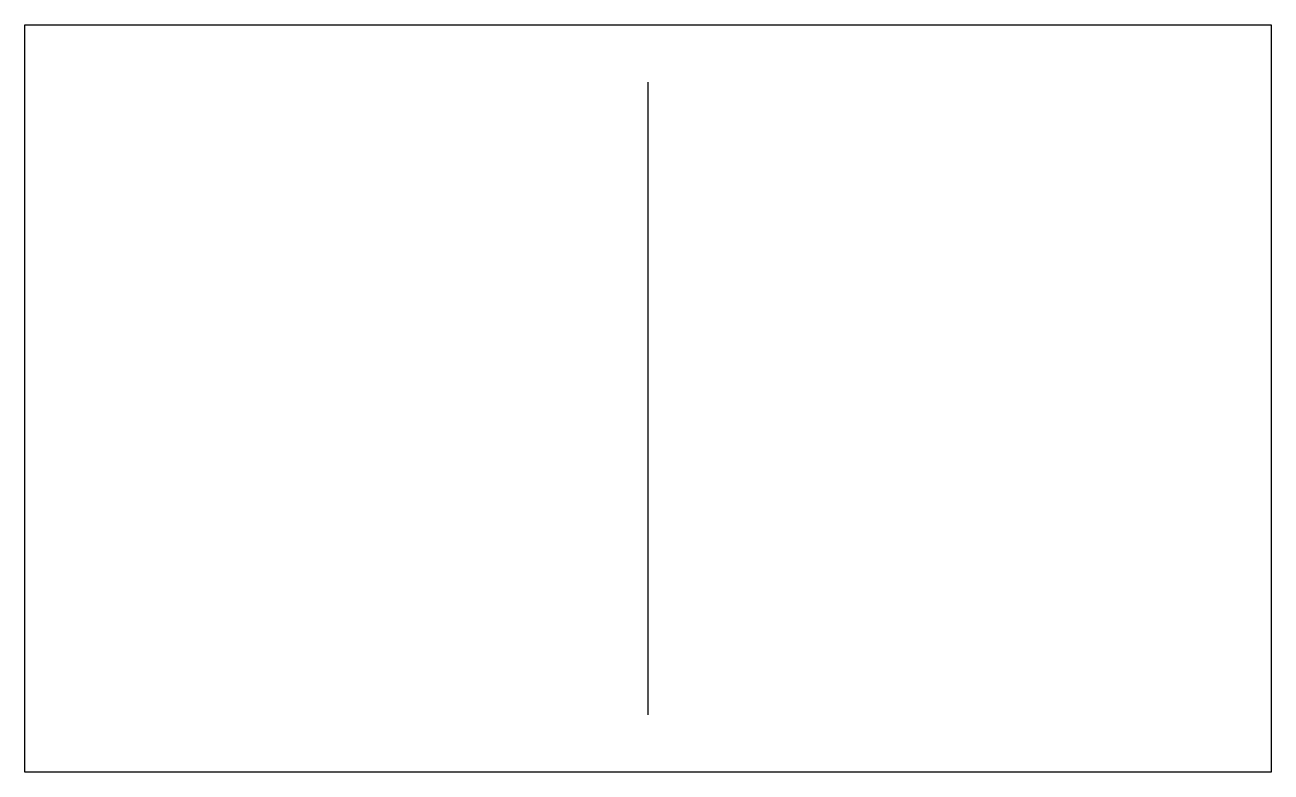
# Model space of a CAD drawing. Header units: millimetres. Extents: x -655 to 655, y -392 to 393.
import ezdxf

# ---------------------------------------------------------------- set-up
doc = ezdxf.new("R2010")
doc.units = ezdxf.units.MM
doc.header["$LTSCALE"] = 0.001

msp = doc.modelspace()

# ---------------------------------------------------------------- linework, layer by layer
msp.add_line((0, 332.5), (0, -332.5))
msp.add_lwpolyline([(-655, 392.5), (655, 392.5), (655, -392.5), (-655, -392.5), (-655, 392.5)])

doc.saveas('drawing.dxf')
